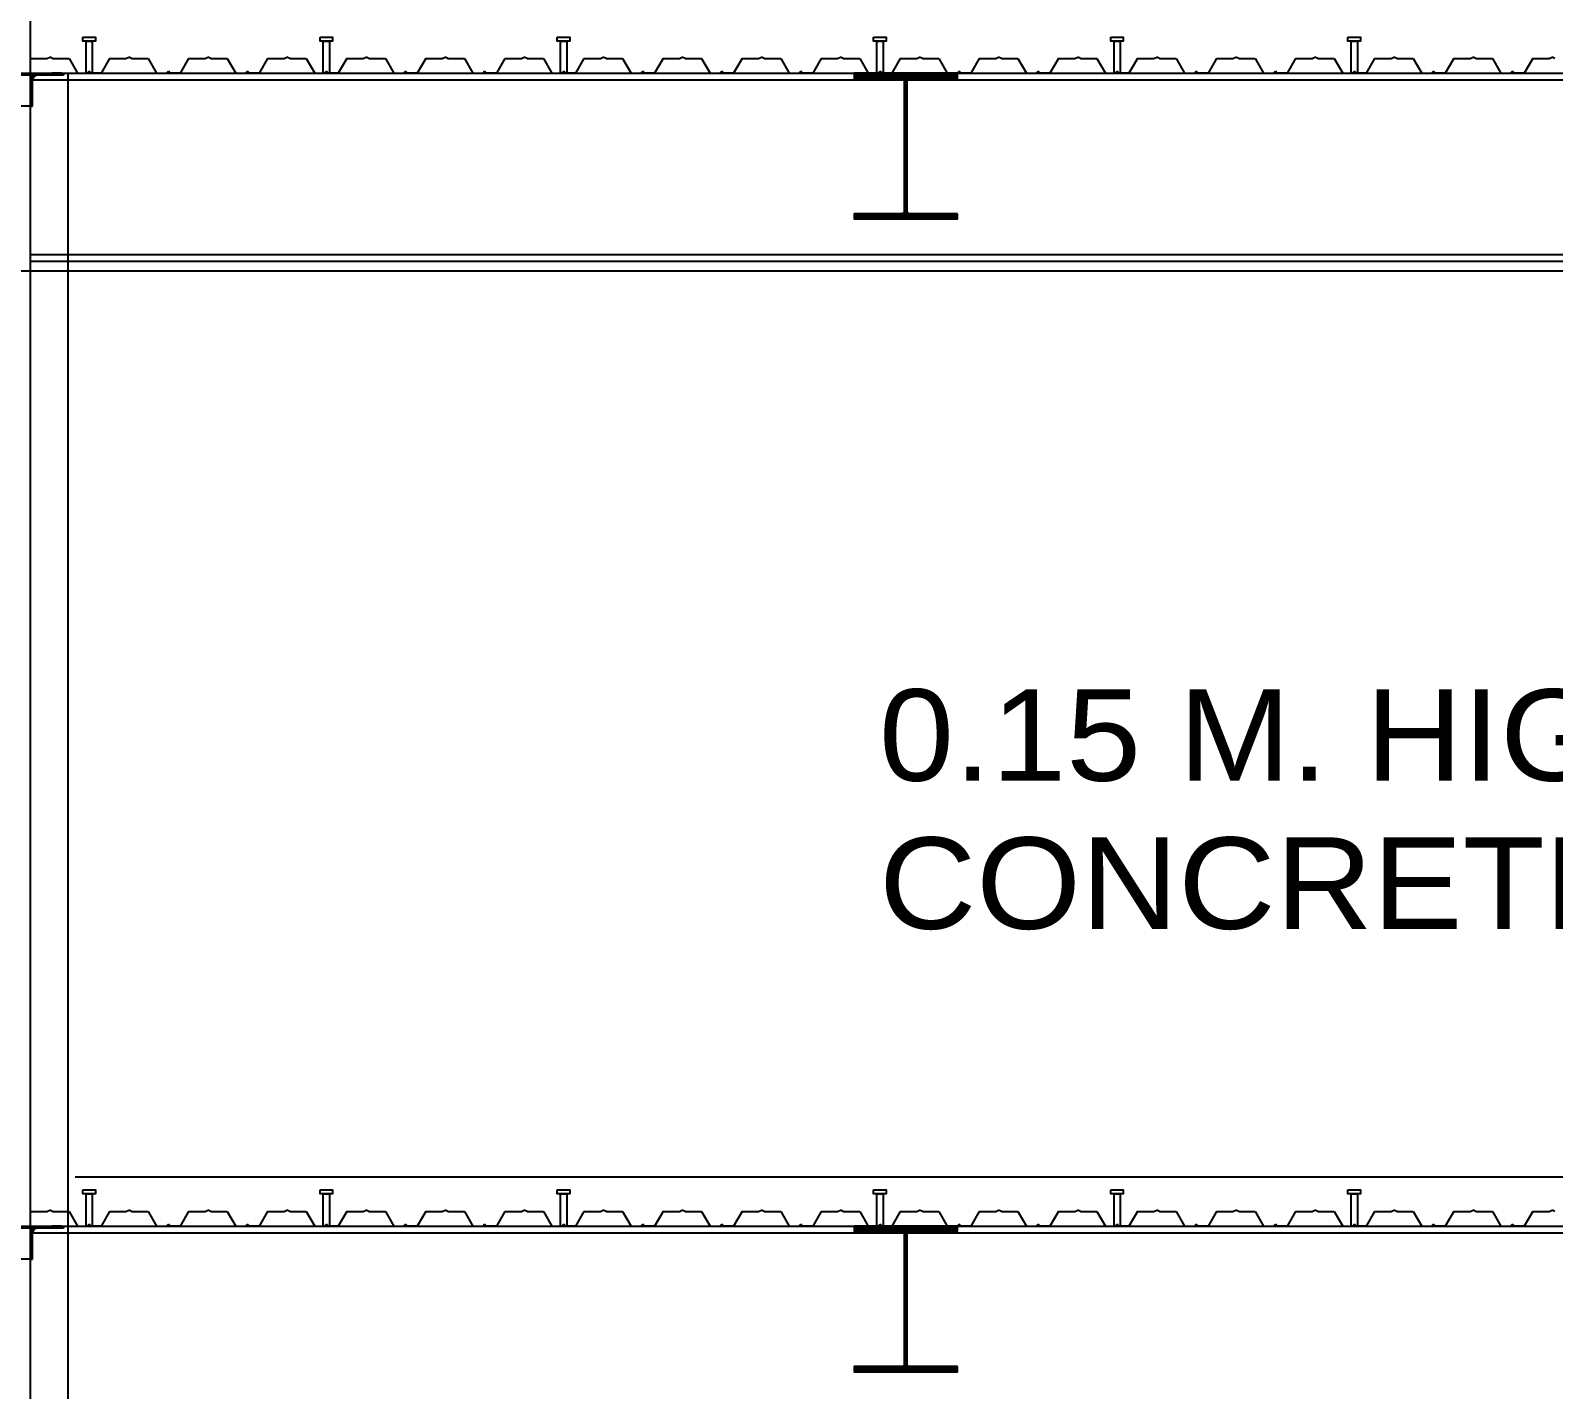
# Model space of a CAD drawing. Header units: millimetres. Extents: x 2148 to 2681, y 758 to 986.
# Drawn here: x 2229.727 to 2232.039, y 789.829 to 791.892 of the extents above; entities that cross this region are included whole.
import ezdxf

# ---------------------------------------------------------------- set-up
doc = ezdxf.new("R2010")
doc.units = ezdxf.units.MM
doc.linetypes.add('HIDDEN', pattern=[0.375, 0.25, -0.125])
for name, color, linetype in [('D', 1, 'Continuous'), ('HATCH', 8, 'Continuous'), ('Layer2', 8, 'Continuous')]:
    doc.layers.add(name, color=color, linetype=linetype)
doc.styles.add('MMTX$0$ESMX$0$X-OPTA1D', font='x-opta1d')

msp = doc.modelspace()

# ---------------------------------------------------------------- hatches: boundary and pattern name
at = {"layer": 'HATCH', "ltscale": 0.5}
h = msp.add_hatch(dxfattribs=at)
h.set_pattern_fill('ANSI31', color=256, scale=0.01, style=0)
h.set_pattern_definition([(135, (-77521.7112507, 3540.380747), (0.000883883476483, 0.000883883476483), [])])
h.paths.add_polyline_path([(2229.7306812, 791.8177272, -0.318843234), (2229.7369752, 791.8241405), (2229.7275453, 791.8241405), (2229.7276812, 791.7771407), (2229.7306812, 791.7771407)])
h.paths.add_polyline_path([(2229.7775488, 791.8271405), (2229.7775488, 791.8241405), (2229.7275453, 791.8241405), (2229.7275366, 791.8271405)])
h = msp.add_hatch(dxfattribs=at)
h.set_pattern_fill('ANSI31', color=256, scale=0.00775, style=0)
h.set_pattern_definition([(45, (64031.31276, 2921.9561855), (-0.000685009694274, 0.000685009694274), [])])
edge = h.paths.add_edge_path()
edge.add_line((2231.1342632, 791.6140155), (2231.061175, 791.6140155))
edge.add_arc((2231.061175, 791.6170378), 0.0030223, 174.0972671, 270, ccw=False)
edge.add_line((2231.0581687, 791.6173486), (2231.0581687, 791.8160574))
edge.add_arc((2231.061175, 791.8163682), 0.0030223, 89.6345547, 185.9027329, ccw=False)
edge.add_line((2231.0611942, 791.8193905), (2231.1342632, 791.8193905))
edge.add_line((2231.1342632, 791.8193905), (2231.1342632, 791.8271405))
edge.add_line((2231.1342632, 791.8271405), (2230.9776334, 791.8271405))
edge.add_line((2230.9776334, 791.8271405), (2230.9776334, 791.8193905))
edge.add_line((2230.9776334, 791.8193905), (2231.0504898, 791.8193905))
edge.add_arc((2231.050509, 791.8163682), 0.0030223, -4.2920933, 90.3654453, ccw=False)
edge.add_line((2231.0535229, 791.8161421), (2231.0535229, 791.617264))
edge.add_arc((2231.050509, 791.6170378), 0.0030223, -89.9999999, 4.2920934, ccw=False)
edge.add_line((2231.050509, 791.6140155), (2230.9776334, 791.6140155))
edge.add_line((2230.9776334, 791.6140155), (2230.9776334, 791.6062655))
edge.add_line((2230.9776334, 791.6062655), (2231.1342632, 791.6062655))
edge.add_line((2231.1342632, 791.6062655), (2231.1342632, 791.6140155))
h = msp.add_hatch(dxfattribs=at)
h.set_pattern_fill('ANSI31', color=256, scale=0.01, style=0)
h.set_pattern_definition([(135, (-77521.7112507, 3538.630747), (0.000883883476483, 0.000883883476483), [])])
h.paths.add_polyline_path([(2229.7306812, 790.0677272, -0.318843234), (2229.7369752, 790.0741405), (2229.7275453, 790.0741405), (2229.7276812, 790.0271407), (2229.7306812, 790.0271407)])
h.paths.add_polyline_path([(2229.7775488, 790.0771405), (2229.7775488, 790.0741405), (2229.7275453, 790.0741405), (2229.7275366, 790.0771405)])
h = msp.add_hatch(dxfattribs=at)
h.set_pattern_fill('ANSI31', color=256, scale=0.00775, style=0)
h.set_pattern_definition([(45, (64031.31276, 2920.2061855), (-0.000685009694274, 0.000685009694274), [])])
edge = h.paths.add_edge_path()
edge.add_line((2231.1342632, 789.8640155), (2231.061175, 789.8640155))
edge.add_arc((2231.061175, 789.8670378), 0.0030223, 174.0972671, 270, ccw=False)
edge.add_line((2231.0581687, 789.8673486), (2231.0581687, 790.0660574))
edge.add_arc((2231.061175, 790.0663682), 0.0030223, 89.6345547, 185.9027329, ccw=False)
edge.add_line((2231.0611942, 790.0693905), (2231.1342632, 790.0693905))
edge.add_line((2231.1342632, 790.0693905), (2231.1342632, 790.0771405))
edge.add_line((2231.1342632, 790.0771405), (2230.9776334, 790.0771405))
edge.add_line((2230.9776334, 790.0771405), (2230.9776334, 790.0693905))
edge.add_line((2230.9776334, 790.0693905), (2231.0504898, 790.0693905))
edge.add_arc((2231.050509, 790.0663682), 0.0030223, -4.2920933, 90.3654453, ccw=False)
edge.add_line((2231.0535229, 790.0661421), (2231.0535229, 789.867264))
edge.add_arc((2231.050509, 789.8670378), 0.0030223, -89.9999999, 4.2920934, ccw=False)
edge.add_line((2231.050509, 789.8640155), (2230.9776334, 789.8640155))
edge.add_line((2230.9776334, 789.8640155), (2230.9776334, 789.8562655))
edge.add_line((2230.9776334, 789.8562655), (2231.1342632, 789.8562655))
edge.add_line((2231.1342632, 789.8562655), (2231.1342632, 789.8640155))

# ---------------------------------------------------------------- linework, layer by layer
at = {"layer": 'D', "ltscale": 0.5}
for p, q in [((2229.7775488, 791.8241405, 0.0000001), (2229.3345447, 791.8241405, 0.0000001)), ((2229.7275366, 791.8271405, 0.0000001), (2233.8845568, 791.8271405, 0.0000001)), ((2229.7275366, 791.8171405, 0.0000001), (2233.8845568, 791.8171405, 0.0000001)), ((2229.7306812, 791.7771407, 0), (2229.3814123, 791.7771407, 0)), ((2229.7275366, 791.5521405, 0.0000001), (2233.8845568, 791.5521405, 0.0000001)), ((2229.7275366, 791.5421405, 0.0000001), (2233.8845568, 791.5421405, 0.0000001)), ((2229.7952683, 790.1521405, 0.0000001), (2234.2172252, 790.1521405, 0.0000001)), ((2229.7952683, 790.1521405, 0.0000001), (2234.2172252, 790.1521405, 0.0000001)), ((2229.7775488, 790.0741405, 0.0000001), (2229.3345447, 790.0741405, 0.0000001)), ((2229.7275366, 790.0771405, 0.0000001), (2233.8845568, 790.0771405, 0.0000001)), ((2229.7275366, 790.0671405, 0.0000001), (2233.8845568, 790.0671405, 0.0000001)), ((2229.7306812, 790.0271407, 0), (2229.3814123, 790.0271407, 0))]:
    msp.add_line(p, q, dxfattribs=at)
at = {"layer": 'D', "color": 3, "ltscale": 0.5}
msp.add_line((2229.7275366, 785.4021405, 0.0000001), (2229.7275366, 791.8271403, 0.0000001), dxfattribs=at)
at = {"layer": 'D', "color": 3, "ltscale": 0.5, "elevation": 0.0000001}
for points in [[(2231.1342632, 791.6140155), (2231.061175, 791.6140155, -0.444720244), (2231.0581687, 791.6173486), (2231.0581687, 791.8160574, -0.446631522), (2231.0611942, 791.8193905), (2231.1342632, 791.8193905), (2231.1342632, 791.8271405), (2230.9776334, 791.8271405), (2230.9776334, 791.8193905), (2231.0504898, 791.8193905, -0.438228127), (2231.0535229, 791.8161421), (2231.0535229, 791.617264, -0.436328672), (2231.050509, 791.6140155), (2230.9776334, 791.6140155), (2230.9776334, 791.6062655), (2231.1342632, 791.6062655)], [(2231.1342632, 789.8640155), (2231.061175, 789.8640155, -0.444720244), (2231.0581687, 789.8673486), (2231.0581687, 790.0660574, -0.446631522), (2231.0611942, 790.0693905), (2231.1342632, 790.0693905), (2231.1342632, 790.0771405), (2230.9776334, 790.0771405), (2230.9776334, 790.0693905), (2231.0504898, 790.0693905, -0.438228127), (2231.0535229, 790.0661421), (2231.0535229, 789.867264, -0.436328672), (2231.050509, 789.8640155), (2230.9776334, 789.8640155), (2230.9776334, 789.8562655), (2231.1342632, 789.8562655)]]:
    msp.add_lwpolyline(points, format="xyb", close=True, dxfattribs=at)
at = {"layer": 'HATCH', "ltscale": 0.5}
for p, q in [((2229.7274327, 791.8493118, 0), (2229.7524327, 791.8493118, 0)), ((2229.7524327, 791.8493118, 0), (2229.756746, 791.8516605, -0.0000002)), ((2229.7610594, 791.8493118, 0), (2229.756746, 791.8516605, -0.0000002)), ((2229.7610594, 791.8493118, 0), (2229.7860594, 791.8493118, 0)), ((2229.7860594, 791.8493118, 0), (2229.7989199, 791.8271405, 0.0000001)), ((2229.8474396, 791.8493118, 0), (2229.8345791, 791.8271405, 0.0000001)), ((2229.8474396, 791.8493118, 0), (2229.8724396, 791.8493118, 0)), ((2229.8724396, 791.8493118, 0), (2229.8767529, 791.8516605, -0.0000002)), ((2229.8810663, 791.8493118, 0), (2229.8767529, 791.8516605, -0.0000002)), ((2229.8810663, 791.8493118, 0), (2229.9060663, 791.8493118, 0)), ((2229.9060663, 791.8493118, 0), (2229.9189268, 791.8271405, 0.0000001)), ((2229.9674465, 791.8493118, 0), (2229.954586, 791.8271405, 0.0000001)), ((2229.9674465, 791.8493118, 0), (2229.9924465, 791.8493118, 0)), ((2229.9924465, 791.8493118, 0), (2229.9967599, 791.8516605, -0.0000002)), ((2230.0010732, 791.8493118, 0), (2229.9967599, 791.8516605, -0.0000002)), ((2230.0010732, 791.8493118, 0), (2230.0260732, 791.8493118, 0)), ((2230.0260732, 791.8493118, 0), (2230.0389337, 791.8271405, 0.0000001)), ((2230.0874534, 791.8493118, 0), (2230.0745929, 791.8271405, 0.0000001)), ((2230.0874534, 791.8493118, 0), (2230.1124534, 791.8493118, 0)), ((2230.1124534, 791.8493118, 0), (2230.1167668, 791.8516605, -0.0000002)), ((2230.1210801, 791.8493118, 0), (2230.1167668, 791.8516605, -0.0000002)), ((2230.1210801, 791.8493118, 0), (2230.1460801, 791.8493118, 0)), ((2230.1460801, 791.8493118, 0), (2230.1589406, 791.8271405, 0.0000001)), ((2230.2074603, 791.8493118, 0), (2230.1945998, 791.8271405, 0.0000001)), ((2230.2074603, 791.8493118, 0), (2230.2324603, 791.8493118, 0)), ((2230.2324603, 791.8493118, 0), (2230.2367737, 791.8516605, -0.0000002)), ((2230.2410871, 791.8493118, 0), (2230.2367737, 791.8516605, -0.0000002)), ((2230.2410871, 791.8493118, 0), (2230.2660871, 791.8493118, 0)), ((2230.2660871, 791.8493118, 0), (2230.2789476, 791.8271405, 0.0000001)), ((2230.3274673, 791.8493118, 0), (2230.3146068, 791.8271405, 0.0000001)), ((2230.3274673, 791.8493118, 0), (2230.3524673, 791.8493118, 0)), ((2230.3524673, 791.8493118, 0), (2230.3567806, 791.8516605, -0.0000002)), ((2230.361094, 791.8493118, 0), (2230.3567806, 791.8516605, -0.0000002)), ((2230.361094, 791.8493118, 0), (2230.386094, 791.8493118, 0)), ((2230.386094, 791.8493118, 0), (2230.3989545, 791.8271405, 0.0000001)), ((2230.4474742, 791.8493118, 0), (2230.4346137, 791.8271405, 0.0000001)), ((2230.4474742, 791.8493118, 0), (2230.4724742, 791.8493118, 0)), ((2230.4724742, 791.8493118, 0), (2230.4767875, 791.8516605, -0.0000002)), ((2230.4811009, 791.8493118, 0), (2230.4767875, 791.8516605, -0.0000002)), ((2230.4811009, 791.8493118, 0), (2230.5061009, 791.8493118, 0)), ((2230.5061009, 791.8493118, 0), (2230.5189614, 791.8271405, 0.0000001)), ((2230.5674811, 791.8493118, 0), (2230.5546206, 791.8271405, 0.0000001)), ((2230.5674811, 791.8493118, 0), (2230.5924811, 791.8493118, 0)), ((2230.5924811, 791.8493118, 0), (2230.5967944, 791.8516605, -0.0000002)), ((2230.6011078, 791.8493118, 0), (2230.5967944, 791.8516605, -0.0000002)), ((2230.6011078, 791.8493118, 0), (2230.6261078, 791.8493118, 0)), ((2230.6261078, 791.8493118, 0), (2230.6389683, 791.8271405, 0.0000001)), ((2230.687488, 791.8493118, 0), (2230.6746275, 791.8271405, 0.0000001)), ((2230.687488, 791.8493118, 0), (2230.712488, 791.8493118, 0)), ((2230.712488, 791.8493118, 0), (2230.7168014, 791.8516605, -0.0000002)), ((2230.7211147, 791.8493118, 0), (2230.7168014, 791.8516605, -0.0000002)), ((2230.7211147, 791.8493118, 0), (2230.7461147, 791.8493118, 0)), ((2230.7461147, 791.8493118, 0), (2230.7589752, 791.8271405, 0.0000001)), ((2230.8074949, 791.8493118, 0), (2230.7946344, 791.8271405, 0.0000001)), ((2230.8074949, 791.8493118, 0), (2230.8324949, 791.8493118, 0)), ((2230.8324949, 791.8493118, 0), (2230.8368083, 791.8516605, -0.0000002)), ((2230.8411216, 791.8493118, 0), (2230.8368083, 791.8516605, -0.0000002)), ((2230.8411216, 791.8493118, 0), (2230.8661216, 791.8493118, 0)), ((2230.8661216, 791.8493118, 0), (2230.8789821, 791.8271405, 0.0000001)), ((2230.9275018, 791.8493118, 0), (2230.9146413, 791.8271405, 0.0000001)), ((2230.9275018, 791.8493118, 0), (2230.9525018, 791.8493118, 0)), ((2230.9525018, 791.8493118, 0), (2230.9568152, 791.8516605, -0.0000002)), ((2230.9611286, 791.8493118, 0), (2230.9568152, 791.8516605, -0.0000002)), ((2230.9611286, 791.8493118, 0), (2230.9861286, 791.8493118, 0)), ((2230.9861286, 791.8493118, 0), (2230.9989891, 791.8271405, 0.0000001)), ((2231.0475088, 791.8493118, 0), (2231.0346483, 791.8271405, 0.0000001)), ((2231.0475088, 791.8493118, 0), (2231.0725088, 791.8493118, 0)), ((2231.0725088, 791.8493118, 0), (2231.0768221, 791.8516605, -0.0000002)), ((2231.0811355, 791.8493118, 0), (2231.0768221, 791.8516605, -0.0000002)), ((2231.0811355, 791.8493118, 0), (2231.1061355, 791.8493118, 0)), ((2231.1061355, 791.8493118, 0), (2231.118996, 791.8271405, 0.0000001)), ((2231.1675157, 791.8493118, 0), (2231.1546552, 791.8271405, 0.0000001)), ((2231.1675157, 791.8493118, 0), (2231.1925157, 791.8493118, 0)), ((2231.1925157, 791.8493118, 0), (2231.196829, 791.8516605, -0.0000002)), ((2231.2011424, 791.8493118, 0), (2231.196829, 791.8516605, -0.0000002)), ((2231.2011424, 791.8493118, 0), (2231.2261424, 791.8493118, 0)), ((2231.2261424, 791.8493118, 0), (2231.2390029, 791.8271405, 0.0000001)), ((2231.2875226, 791.8493118, 0), (2231.2746621, 791.8271405, 0.0000001)), ((2231.2875226, 791.8493118, 0), (2231.3125226, 791.8493118, 0)), ((2231.3125226, 791.8493118, 0), (2231.316836, 791.8516605, -0.0000002)), ((2231.3211493, 791.8493118, 0), (2231.316836, 791.8516605, -0.0000002)), ((2231.3211493, 791.8493118, 0), (2231.3461493, 791.8493118, 0)), ((2231.3461493, 791.8493118, 0), (2231.3590098, 791.8271405, 0.0000001)), ((2231.4075295, 791.8493118, 0), (2231.394669, 791.8271405, 0.0000001)), ((2231.4075295, 791.8493118, 0), (2231.4325295, 791.8493118, 0)), ((2231.4325295, 791.8493118, 0), (2231.4368429, 791.8516605, -0.0000002)), ((2231.4411562, 791.8493118, 0), (2231.4368429, 791.8516605, -0.0000002)), ((2231.4411562, 791.8493118, 0), (2231.4661562, 791.8493118, 0)), ((2231.4661562, 791.8493118, 0), (2231.4790167, 791.8271405, 0.0000001)), ((2231.5275364, 791.8493118, 0), (2231.5146759, 791.8271405, 0.0000001)), ((2231.5275364, 791.8493118, 0), (2231.5525364, 791.8493118, 0)), ((2231.5525364, 791.8493118, 0), (2231.5568498, 791.8516605, -0.0000002)), ((2231.5611631, 791.8493118, 0), (2231.5568498, 791.8516605, -0.0000002)), ((2231.5611631, 791.8493118, 0), (2231.5861631, 791.8493118, 0)), ((2231.5861631, 791.8493118, 0), (2231.5990236, 791.8271405, 0.0000001)), ((2231.6475433, 791.8493118, 0), (2231.6346828, 791.8271405, 0.0000001)), ((2231.6475433, 791.8493118, 0), (2231.6725433, 791.8493118, 0)), ((2231.6725433, 791.8493118, 0), (2231.6768567, 791.8516605, -0.0000002)), ((2231.6811701, 791.8493118, 0), (2231.6768567, 791.8516605, -0.0000002)), ((2231.6811701, 791.8493118, 0), (2231.7061701, 791.8493118, 0)), ((2231.7061701, 791.8493118, 0), (2231.7190306, 791.8271405, 0.0000001)), ((2231.7675503, 791.8493118, 0), (2231.7546898, 791.8271405, 0.0000001)), ((2231.7675503, 791.8493118, 0), (2231.7925503, 791.8493118, 0)), ((2231.7925503, 791.8493118, 0), (2231.7968636, 791.8516605, -0.0000002)), ((2231.801177, 791.8493118, 0), (2231.7968636, 791.8516605, -0.0000002)), ((2231.801177, 791.8493118, 0), (2231.826177, 791.8493118, 0)), ((2231.826177, 791.8493118, 0), (2231.8390375, 791.8271405, 0.0000001)), ((2231.8875572, 791.8493118, 0), (2231.8746967, 791.8271405, 0.0000001)), ((2231.8875572, 791.8493118, 0), (2231.9125572, 791.8493118, 0)), ((2231.9125572, 791.8493118, 0), (2231.9168705, 791.8516605, -0.0000002)), ((2231.9211839, 791.8493118, 0), (2231.9168705, 791.8516605, -0.0000002)), ((2231.9211839, 791.8493118, 0), (2231.9461839, 791.8493118, 0)), ((2231.9461839, 791.8493118, 0), (2231.9590444, 791.8271405, 0.0000001)), ((2232.0075641, 791.8493118, 0), (2231.9947036, 791.8271405, 0.0000001)), ((2232.0075641, 791.8493118, 0), (2232.0325641, 791.8493118, 0)), ((2232.0325641, 791.8493118, 0), (2232.0368775, 791.8516605, -0.0000002)), ((2232.0411908, 791.8493118, 0), (2232.0368775, 791.8516605, -0.0000002)), ((2229.3345447, 791.8271405, 0.0000001), (2229.7775488, 791.8271405, 0.0000001)), ((2229.7275366, 791.8271405, 0.0000001), (2229.7276812, 791.7771407, 0)), ((2229.7775488, 791.8241405, 0.0000001), (2229.7369752, 791.8241405, 0.0000001)), ((2229.7392798, 791.8271405, 0.0000001), (2229.7541378, 791.8271405, 0.0000001)), ((2229.774939, 791.8271405, 0.0000001), (2229.760081, 791.8271405, 0.0000001)), ((2229.7775488, 791.8271405, 0.0000001), (2229.7775488, 791.8241405, 0.0000001)), ((2229.7989199, 791.8271405, 0.0000001), (2229.8137779, 791.8271405, 0.0000001)), ((2229.8137779, 791.8271405, 0.0000001), (2229.8167495, 791.8304185, -0.0000002)), ((2229.8197211, 791.8271405, 0.0000001), (2229.8167495, 791.8304185, -0.0000002)), ((2229.8345791, 791.8271405, 0.0000001), (2229.8197211, 791.8271405, 0.0000001)), ((2229.9189268, 791.8271405, 0.0000001), (2229.9337848, 791.8271405, 0.0000001)), ((2229.9337848, 791.8271405, 0.0000001), (2229.9367564, 791.8304185, -0.0000002)), ((2229.939728, 791.8271405, 0.0000001), (2229.9367564, 791.8304185, -0.0000002)), ((2229.954586, 791.8271405, 0.0000001), (2229.939728, 791.8271405, 0.0000001)), ((2230.0389337, 791.8271405, 0.0000001), (2230.0537917, 791.8271405, 0.0000001)), ((2230.0537917, 791.8271405, 0.0000001), (2230.0567633, 791.8304185, -0.0000002)), ((2230.0597349, 791.8271405, 0.0000001), (2230.0567633, 791.8304185, -0.0000002)), ((2230.0745929, 791.8271405, 0.0000001), (2230.0597349, 791.8271405, 0.0000001)), ((2230.1589406, 791.8271405, 0.0000001), (2230.1737986, 791.8271405, 0.0000001)), ((2230.1737986, 791.8271405, 0.0000001), (2230.1767702, 791.8304185, -0.0000002)), ((2230.1797418, 791.8271405, 0.0000001), (2230.1767702, 791.8304185, -0.0000002)), ((2230.1945998, 791.8271405, 0.0000001), (2230.1797418, 791.8271405, 0.0000001)), ((2230.2789476, 791.8271405, 0.0000001), (2230.2938056, 791.8271405, 0.0000001)), ((2230.2938056, 791.8271405, 0.0000001), (2230.2967772, 791.8304185, -0.0000002)), ((2230.2997488, 791.8271405, 0.0000001), (2230.2967772, 791.8304185, -0.0000002)), ((2230.3146068, 791.8271405, 0.0000001), (2230.2997488, 791.8271405, 0.0000001)), ((2230.3989545, 791.8271405, 0.0000001), (2230.4138125, 791.8271405, 0.0000001)), ((2230.4138125, 791.8271405, 0.0000001), (2230.4167841, 791.8304185, -0.0000002)), ((2230.4197557, 791.8271405, 0.0000001), (2230.4167841, 791.8304185, -0.0000002)), ((2230.4346137, 791.8271405, 0.0000001), (2230.4197557, 791.8271405, 0.0000001)), ((2230.5189614, 791.8271405, 0.0000001), (2230.5338194, 791.8271405, 0.0000001)), ((2230.5338194, 791.8271405, 0.0000001), (2230.536791, 791.8304185, -0.0000002)), ((2230.5397626, 791.8271405, 0.0000001), (2230.536791, 791.8304185, -0.0000002)), ((2230.5546206, 791.8271405, 0.0000001), (2230.5397626, 791.8271405, 0.0000001)), ((2230.6389683, 791.8271405, 0.0000001), (2230.6538263, 791.8271405, 0.0000001)), ((2230.6538263, 791.8271405, 0.0000001), (2230.6567979, 791.8304185, -0.0000002)), ((2230.6597695, 791.8271405, 0.0000001), (2230.6567979, 791.8304185, -0.0000002)), ((2230.6746275, 791.8271405, 0.0000001), (2230.6597695, 791.8271405, 0.0000001)), ((2230.7589752, 791.8271405, 0.0000001), (2230.7738332, 791.8271405, 0.0000001)), ((2230.7738332, 791.8271405, 0.0000001), (2230.7768048, 791.8304185, -0.0000002)), ((2230.7797764, 791.8271405, 0.0000001), (2230.7768048, 791.8304185, -0.0000002)), ((2230.7946344, 791.8271405, 0.0000001), (2230.7797764, 791.8271405, 0.0000001)), ((2230.8789821, 791.8271405, 0.0000001), (2230.8938401, 791.8271405, 0.0000001)), ((2230.8938401, 791.8271405, 0.0000001), (2230.8968117, 791.8304185, -0.0000002)), ((2230.8997833, 791.8271405, 0.0000001), (2230.8968117, 791.8304185, -0.0000002)), ((2230.9146413, 791.8271405, 0.0000001), (2230.8997833, 791.8271405, 0.0000001)), ((2230.9989891, 791.8271405, 0.0000001), (2231.0138471, 791.8271405, 0.0000001)), ((2231.0138471, 791.8271405, 0.0000001), (2231.0168187, 791.8304185, -0.0000002)), ((2231.0197903, 791.8271405, 0.0000001), (2231.0168187, 791.8304185, -0.0000002)), ((2231.0346483, 791.8271405, 0.0000001), (2231.0197903, 791.8271405, 0.0000001)), ((2231.118996, 791.8271405, 0.0000001), (2231.133854, 791.8271405, 0.0000001)), ((2231.133854, 791.8271405, 0.0000001), (2231.1368256, 791.8304185, -0.0000002)), ((2231.1397972, 791.8271405, 0.0000001), (2231.1368256, 791.8304185, -0.0000002)), ((2231.1546552, 791.8271405, 0.0000001), (2231.1397972, 791.8271405, 0.0000001)), ((2231.2390029, 791.8271405, 0.0000001), (2231.2538609, 791.8271405, 0.0000001)), ((2231.2538609, 791.8271405, 0.0000001), (2231.2568325, 791.8304185, -0.0000002)), ((2231.2598041, 791.8271405, 0.0000001), (2231.2568325, 791.8304185, -0.0000002)), ((2231.2746621, 791.8271405, 0.0000001), (2231.2598041, 791.8271405, 0.0000001)), ((2231.3590098, 791.8271405, 0.0000001), (2231.3738678, 791.8271405, 0.0000001)), ((2231.3738678, 791.8271405, 0.0000001), (2231.3768394, 791.8304185, -0.0000002)), ((2231.379811, 791.8271405, 0.0000001), (2231.3768394, 791.8304185, -0.0000002)), ((2231.394669, 791.8271405, 0.0000001), (2231.379811, 791.8271405, 0.0000001)), ((2231.4790167, 791.8271405, 0.0000001), (2231.4938747, 791.8271405, 0.0000001)), ((2231.4938747, 791.8271405, 0.0000001), (2231.4968463, 791.8304185, -0.0000002)), ((2231.4998179, 791.8271405, 0.0000001), (2231.4968463, 791.8304185, -0.0000002)), ((2231.5146759, 791.8271405, 0.0000001), (2231.4998179, 791.8271405, 0.0000001)), ((2231.5990236, 791.8271405, 0.0000001), (2231.6138816, 791.8271405, 0.0000001)), ((2231.6138816, 791.8271405, 0.0000001), (2231.6168532, 791.8304185, -0.0000002)), ((2231.6198248, 791.8271405, 0.0000001), (2231.6168532, 791.8304185, -0.0000002)), ((2231.6346828, 791.8271405, 0.0000001), (2231.6198248, 791.8271405, 0.0000001)), ((2231.7190306, 791.8271405, 0.0000001), (2231.7338886, 791.8271405, 0.0000001)), ((2231.7338886, 791.8271405, 0.0000001), (2231.7368602, 791.8304185, -0.0000002)), ((2231.7398318, 791.8271405, 0.0000001), (2231.7368602, 791.8304185, -0.0000002)), ((2231.7546898, 791.8271405, 0.0000001), (2231.7398318, 791.8271405, 0.0000001)), ((2231.8390375, 791.8271405, 0.0000001), (2231.8538955, 791.8271405, 0.0000001)), ((2231.8538955, 791.8271405, 0.0000001), (2231.8568671, 791.8304185, -0.0000002)), ((2231.8598387, 791.8271405, 0.0000001), (2231.8568671, 791.8304185, -0.0000002)), ((2231.8746967, 791.8271405, 0.0000001), (2231.8598387, 791.8271405, 0.0000001)), ((2231.9590444, 791.8271405, 0.0000001), (2231.9739024, 791.8271405, 0.0000001)), ((2231.9739024, 791.8271405, 0.0000001), (2231.976874, 791.8304185, -0.0000002)), ((2231.9798456, 791.8271405, 0.0000001), (2231.976874, 791.8304185, -0.0000002)), ((2231.9947036, 791.8271405, 0.0000001), (2231.9798456, 791.8271405, 0.0000001)), ((2229.7306812, 791.7771407, 0), (2229.7306812, 791.8177272, 0)), ((2229.7276812, 791.7771407, 0), (2229.7306812, 791.7771407, 0)), ((2229.7274327, 790.0993118, 0), (2229.7524327, 790.0993118, 0)), ((2229.7524327, 790.0993118, 0), (2229.756746, 790.1016605, -0.0000002)), ((2229.7610594, 790.0993118, 0), (2229.756746, 790.1016605, -0.0000002)), ((2229.7610594, 790.0993118, 0), (2229.7860594, 790.0993118, 0)), ((2229.7860594, 790.0993118, 0), (2229.7989199, 790.0771405, 0.0000001)), ((2229.8474396, 790.0993118, 0), (2229.8345791, 790.0771405, 0.0000001)), ((2229.8474396, 790.0993118, 0), (2229.8724396, 790.0993118, 0)), ((2229.8724396, 790.0993118, 0), (2229.8767529, 790.1016605, -0.0000002)), ((2229.8810663, 790.0993118, 0), (2229.8767529, 790.1016605, -0.0000002)), ((2229.8810663, 790.0993118, 0), (2229.9060663, 790.0993118, 0)), ((2229.9060663, 790.0993118, 0), (2229.9189268, 790.0771405, 0.0000001)), ((2229.9674465, 790.0993118, 0), (2229.954586, 790.0771405, 0.0000001)), ((2229.9674465, 790.0993118, 0), (2229.9924465, 790.0993118, 0)), ((2229.9924465, 790.0993118, 0), (2229.9967599, 790.1016605, -0.0000002)), ((2230.0010732, 790.0993118, 0), (2229.9967599, 790.1016605, -0.0000002)), ((2230.0010732, 790.0993118, 0), (2230.0260732, 790.0993118, 0)), ((2230.0260732, 790.0993118, 0), (2230.0389337, 790.0771405, 0.0000001)), ((2230.0874534, 790.0993118, 0), (2230.0745929, 790.0771405, 0.0000001)), ((2230.0874534, 790.0993118, 0), (2230.1124534, 790.0993118, 0)), ((2230.1124534, 790.0993118, 0), (2230.1167668, 790.1016605, -0.0000002)), ((2230.1210801, 790.0993118, 0), (2230.1167668, 790.1016605, -0.0000002)), ((2230.1210801, 790.0993118, 0), (2230.1460801, 790.0993118, 0)), ((2230.1460801, 790.0993118, 0), (2230.1589406, 790.0771405, 0.0000001)), ((2230.2074603, 790.0993118, 0), (2230.1945998, 790.0771405, 0.0000001)), ((2230.2074603, 790.0993118, 0), (2230.2324603, 790.0993118, 0)), ((2230.2324603, 790.0993118, 0), (2230.2367737, 790.1016605, -0.0000002)), ((2230.2410871, 790.0993118, 0), (2230.2367737, 790.1016605, -0.0000002)), ((2230.2410871, 790.0993118, 0), (2230.2660871, 790.0993118, 0)), ((2230.2660871, 790.0993118, 0), (2230.2789476, 790.0771405, 0.0000001)), ((2230.3274673, 790.0993118, 0), (2230.3146068, 790.0771405, 0.0000001)), ((2230.3274673, 790.0993118, 0), (2230.3524673, 790.0993118, 0)), ((2230.3524673, 790.0993118, 0), (2230.3567806, 790.1016605, -0.0000002)), ((2230.361094, 790.0993118, 0), (2230.3567806, 790.1016605, -0.0000002)), ((2230.361094, 790.0993118, 0), (2230.386094, 790.0993118, 0)), ((2230.386094, 790.0993118, 0), (2230.3989545, 790.0771405, 0.0000001)), ((2230.4474742, 790.0993118, 0), (2230.4346137, 790.0771405, 0.0000001)), ((2230.4474742, 790.0993118, 0), (2230.4724742, 790.0993118, 0)), ((2230.4724742, 790.0993118, 0), (2230.4767875, 790.1016605, -0.0000002)), ((2230.4811009, 790.0993118, 0), (2230.4767875, 790.1016605, -0.0000002)), ((2230.4811009, 790.0993118, 0), (2230.5061009, 790.0993118, 0)), ((2230.5061009, 790.0993118, 0), (2230.5189614, 790.0771405, 0.0000001)), ((2230.5674811, 790.0993118, 0), (2230.5546206, 790.0771405, 0.0000001)), ((2230.5674811, 790.0993118, 0), (2230.5924811, 790.0993118, 0)), ((2230.5924811, 790.0993118, 0), (2230.5967944, 790.1016605, -0.0000002)), ((2230.6011078, 790.0993118, 0), (2230.5967944, 790.1016605, -0.0000002)), ((2230.6011078, 790.0993118, 0), (2230.6261078, 790.0993118, 0)), ((2230.6261078, 790.0993118, 0), (2230.6389683, 790.0771405, 0.0000001)), ((2230.687488, 790.0993118, 0), (2230.6746275, 790.0771405, 0.0000001)), ((2230.687488, 790.0993118, 0), (2230.712488, 790.0993118, 0)), ((2230.712488, 790.0993118, 0), (2230.7168014, 790.1016605, -0.0000002)), ((2230.7211147, 790.0993118, 0), (2230.7168014, 790.1016605, -0.0000002)), ((2230.7211147, 790.0993118, 0), (2230.7461147, 790.0993118, 0)), ((2230.7461147, 790.0993118, 0), (2230.7589752, 790.0771405, 0.0000001)), ((2230.8074949, 790.0993118, 0), (2230.7946344, 790.0771405, 0.0000001)), ((2230.8074949, 790.0993118, 0), (2230.8324949, 790.0993118, 0)), ((2230.8324949, 790.0993118, 0), (2230.8368083, 790.1016605, -0.0000002)), ((2230.8411216, 790.0993118, 0), (2230.8368083, 790.1016605, -0.0000002)), ((2230.8411216, 790.0993118, 0), (2230.8661216, 790.0993118, 0)), ((2230.8661216, 790.0993118, 0), (2230.8789821, 790.0771405, 0.0000001)), ((2230.9275018, 790.0993118, 0), (2230.9146413, 790.0771405, 0.0000001)), ((2230.9275018, 790.0993118, 0), (2230.9525018, 790.0993118, 0)), ((2230.9525018, 790.0993118, 0), (2230.9568152, 790.1016605, -0.0000002)), ((2230.9611286, 790.0993118, 0), (2230.9568152, 790.1016605, -0.0000002)), ((2230.9611286, 790.0993118, 0), (2230.9861286, 790.0993118, 0)), ((2230.9861286, 790.0993118, 0), (2230.9989891, 790.0771405, 0.0000001)), ((2231.0475088, 790.0993118, 0), (2231.0346483, 790.0771405, 0.0000001)), ((2231.0475088, 790.0993118, 0), (2231.0725088, 790.0993118, 0)), ((2231.0725088, 790.0993118, 0), (2231.0768221, 790.1016605, -0.0000002)), ((2231.0811355, 790.0993118, 0), (2231.0768221, 790.1016605, -0.0000002)), ((2231.0811355, 790.0993118, 0), (2231.1061355, 790.0993118, 0)), ((2231.1061355, 790.0993118, 0), (2231.118996, 790.0771405, 0.0000001)), ((2231.1675157, 790.0993118, 0), (2231.1546552, 790.0771405, 0.0000001)), ((2231.1675157, 790.0993118, 0), (2231.1925157, 790.0993118, 0)), ((2231.1925157, 790.0993118, 0), (2231.196829, 790.1016605, -0.0000002)), ((2231.2011424, 790.0993118, 0), (2231.196829, 790.1016605, -0.0000002)), ((2231.2011424, 790.0993118, 0), (2231.2261424, 790.0993118, 0)), ((2231.2261424, 790.0993118, 0), (2231.2390029, 790.0771405, 0.0000001)), ((2231.2875226, 790.0993118, 0), (2231.2746621, 790.0771405, 0.0000001)), ((2231.2875226, 790.0993118, 0), (2231.3125226, 790.0993118, 0)), ((2231.3125226, 790.0993118, 0), (2231.316836, 790.1016605, -0.0000002)), ((2231.3211493, 790.0993118, 0), (2231.316836, 790.1016605, -0.0000002)), ((2231.3211493, 790.0993118, 0), (2231.3461493, 790.0993118, 0)), ((2231.3461493, 790.0993118, 0), (2231.3590098, 790.0771405, 0.0000001)), ((2231.4075295, 790.0993118, 0), (2231.394669, 790.0771405, 0.0000001)), ((2231.4075295, 790.0993118, 0), (2231.4325295, 790.0993118, 0)), ((2231.4325295, 790.0993118, 0), (2231.4368429, 790.1016605, -0.0000002)), ((2231.4411562, 790.0993118, 0), (2231.4368429, 790.1016605, -0.0000002)), ((2231.4411562, 790.0993118, 0), (2231.4661562, 790.0993118, 0)), ((2231.4661562, 790.0993118, 0), (2231.4790167, 790.0771405, 0.0000001)), ((2231.5275364, 790.0993118, 0), (2231.5146759, 790.0771405, 0.0000001)), ((2231.5275364, 790.0993118, 0), (2231.5525364, 790.0993118, 0)), ((2231.5525364, 790.0993118, 0), (2231.5568498, 790.1016605, -0.0000002)), ((2231.5611631, 790.0993118, 0), (2231.5568498, 790.1016605, -0.0000002)), ((2231.5611631, 790.0993118, 0), (2231.5861631, 790.0993118, 0)), ((2231.5861631, 790.0993118, 0), (2231.5990236, 790.0771405, 0.0000001)), ((2231.6475433, 790.0993118, 0), (2231.6346828, 790.0771405, 0.0000001)), ((2231.6475433, 790.0993118, 0), (2231.6725433, 790.0993118, 0)), ((2231.6725433, 790.0993118, 0), (2231.6768567, 790.1016605, -0.0000002)), ((2231.6811701, 790.0993118, 0), (2231.6768567, 790.1016605, -0.0000002)), ((2231.6811701, 790.0993118, 0), (2231.7061701, 790.0993118, 0)), ((2231.7061701, 790.0993118, 0), (2231.7190306, 790.0771405, 0.0000001)), ((2231.7675503, 790.0993118, 0), (2231.7546898, 790.0771405, 0.0000001)), ((2231.7675503, 790.0993118, 0), (2231.7925503, 790.0993118, 0)), ((2231.7925503, 790.0993118, 0), (2231.7968636, 790.1016605, -0.0000002)), ((2231.801177, 790.0993118, 0), (2231.7968636, 790.1016605, -0.0000002)), ((2231.801177, 790.0993118, 0), (2231.826177, 790.0993118, 0)), ((2231.826177, 790.0993118, 0), (2231.8390375, 790.0771405, 0.0000001)), ((2231.8875572, 790.0993118, 0), (2231.8746967, 790.0771405, 0.0000001)), ((2231.8875572, 790.0993118, 0), (2231.9125572, 790.0993118, 0)), ((2231.9125572, 790.0993118, 0), (2231.9168705, 790.1016605, -0.0000002)), ((2231.9211839, 790.0993118, 0), (2231.9168705, 790.1016605, -0.0000002)), ((2231.9211839, 790.0993118, 0), (2231.9461839, 790.0993118, 0)), ((2231.9461839, 790.0993118, 0), (2231.9590444, 790.0771405, 0.0000001)), ((2232.0075641, 790.0993118, 0), (2231.9947036, 790.0771405, 0.0000001)), ((2232.0075641, 790.0993118, 0), (2232.0325641, 790.0993118, 0)), ((2232.0325641, 790.0993118, 0), (2232.0368775, 790.1016605, -0.0000002)), ((2232.0411908, 790.0993118, 0), (2232.0368775, 790.1016605, -0.0000002)), ((2229.3345447, 790.0771405, 0.0000001), (2229.7775488, 790.0771405, 0.0000001)), ((2229.7275366, 790.0771405, 0.0000001), (2229.7276812, 790.0271407, 0)), ((2229.7306812, 790.0271407, 0), (2229.7306812, 790.0677272, 0)), ((2229.7775488, 790.0741405, 0.0000001), (2229.7369752, 790.0741405, 0.0000001)), ((2229.7392798, 790.0771405, 0.0000001), (2229.7541378, 790.0771405, 0.0000001)), ((2229.774939, 790.0771405, 0.0000001), (2229.760081, 790.0771405, 0.0000001)), ((2229.7775488, 790.0771405, 0.0000001), (2229.7775488, 790.0741405, 0.0000001)), ((2229.7989199, 790.0771405, 0.0000001), (2229.8137779, 790.0771405, 0.0000001)), ((2229.8137779, 790.0771405, 0.0000001), (2229.8167495, 790.0804185, -0.0000002)), ((2229.8197211, 790.0771405, 0.0000001), (2229.8167495, 790.0804185, -0.0000002)), ((2229.8345791, 790.0771405, 0.0000001), (2229.8197211, 790.0771405, 0.0000001)), ((2229.9189268, 790.0771405, 0.0000001), (2229.9337848, 790.0771405, 0.0000001)), ((2229.9337848, 790.0771405, 0.0000001), (2229.9367564, 790.0804185, -0.0000002)), ((2229.939728, 790.0771405, 0.0000001), (2229.9367564, 790.0804185, -0.0000002)), ((2229.954586, 790.0771405, 0.0000001), (2229.939728, 790.0771405, 0.0000001)), ((2230.0389337, 790.0771405, 0.0000001), (2230.0537917, 790.0771405, 0.0000001)), ((2230.0537917, 790.0771405, 0.0000001), (2230.0567633, 790.0804185, -0.0000002)), ((2230.0597349, 790.0771405, 0.0000001), (2230.0567633, 790.0804185, -0.0000002)), ((2230.0745929, 790.0771405, 0.0000001), (2230.0597349, 790.0771405, 0.0000001)), ((2230.1589406, 790.0771405, 0.0000001), (2230.1737986, 790.0771405, 0.0000001)), ((2230.1737986, 790.0771405, 0.0000001), (2230.1767702, 790.0804185, -0.0000002)), ((2230.1797418, 790.0771405, 0.0000001), (2230.1767702, 790.0804185, -0.0000002)), ((2230.1945998, 790.0771405, 0.0000001), (2230.1797418, 790.0771405, 0.0000001)), ((2230.2789476, 790.0771405, 0.0000001), (2230.2938056, 790.0771405, 0.0000001)), ((2230.2938056, 790.0771405, 0.0000001), (2230.2967772, 790.0804185, -0.0000002)), ((2230.2997488, 790.0771405, 0.0000001), (2230.2967772, 790.0804185, -0.0000002)), ((2230.3146068, 790.0771405, 0.0000001), (2230.2997488, 790.0771405, 0.0000001)), ((2230.3989545, 790.0771405, 0.0000001), (2230.4138125, 790.0771405, 0.0000001)), ((2230.4138125, 790.0771405, 0.0000001), (2230.4167841, 790.0804185, -0.0000002)), ((2230.4197557, 790.0771405, 0.0000001), (2230.4167841, 790.0804185, -0.0000002)), ((2230.4346137, 790.0771405, 0.0000001), (2230.4197557, 790.0771405, 0.0000001)), ((2230.5189614, 790.0771405, 0.0000001), (2230.5338194, 790.0771405, 0.0000001)), ((2230.5338194, 790.0771405, 0.0000001), (2230.536791, 790.0804185, -0.0000002)), ((2230.5397626, 790.0771405, 0.0000001), (2230.536791, 790.0804185, -0.0000002)), ((2230.5546206, 790.0771405, 0.0000001), (2230.5397626, 790.0771405, 0.0000001)), ((2230.6389683, 790.0771405, 0.0000001), (2230.6538263, 790.0771405, 0.0000001)), ((2230.6538263, 790.0771405, 0.0000001), (2230.6567979, 790.0804185, -0.0000002)), ((2230.6597695, 790.0771405, 0.0000001), (2230.6567979, 790.0804185, -0.0000002)), ((2230.6746275, 790.0771405, 0.0000001), (2230.6597695, 790.0771405, 0.0000001)), ((2230.7589752, 790.0771405, 0.0000001), (2230.7738332, 790.0771405, 0.0000001)), ((2230.7738332, 790.0771405, 0.0000001), (2230.7768048, 790.0804185, -0.0000002)), ((2230.7797764, 790.0771405, 0.0000001), (2230.7768048, 790.0804185, -0.0000002)), ((2230.7946344, 790.0771405, 0.0000001), (2230.7797764, 790.0771405, 0.0000001)), ((2230.8789821, 790.0771405, 0.0000001), (2230.8938401, 790.0771405, 0.0000001)), ((2230.8938401, 790.0771405, 0.0000001), (2230.8968117, 790.0804185, -0.0000002)), ((2230.8997833, 790.0771405, 0.0000001), (2230.8968117, 790.0804185, -0.0000002)), ((2230.9146413, 790.0771405, 0.0000001), (2230.8997833, 790.0771405, 0.0000001)), ((2230.9989891, 790.0771405, 0.0000001), (2231.0138471, 790.0771405, 0.0000001)), ((2231.0138471, 790.0771405, 0.0000001), (2231.0168187, 790.0804185, -0.0000002)), ((2231.0197903, 790.0771405, 0.0000001), (2231.0168187, 790.0804185, -0.0000002)), ((2231.0346483, 790.0771405, 0.0000001), (2231.0197903, 790.0771405, 0.0000001)), ((2231.118996, 790.0771405, 0.0000001), (2231.133854, 790.0771405, 0.0000001)), ((2231.133854, 790.0771405, 0.0000001), (2231.1368256, 790.0804185, -0.0000002)), ((2231.1397972, 790.0771405, 0.0000001), (2231.1368256, 790.0804185, -0.0000002)), ((2231.1546552, 790.0771405, 0.0000001), (2231.1397972, 790.0771405, 0.0000001)), ((2231.2390029, 790.0771405, 0.0000001), (2231.2538609, 790.0771405, 0.0000001)), ((2231.2538609, 790.0771405, 0.0000001), (2231.2568325, 790.0804185, -0.0000002)), ((2231.2598041, 790.0771405, 0.0000001), (2231.2568325, 790.0804185, -0.0000002)), ((2231.2746621, 790.0771405, 0.0000001), (2231.2598041, 790.0771405, 0.0000001)), ((2231.3590098, 790.0771405, 0.0000001), (2231.3738678, 790.0771405, 0.0000001)), ((2231.3738678, 790.0771405, 0.0000001), (2231.3768394, 790.0804185, -0.0000002)), ((2231.379811, 790.0771405, 0.0000001), (2231.3768394, 790.0804185, -0.0000002)), ((2231.394669, 790.0771405, 0.0000001), (2231.379811, 790.0771405, 0.0000001)), ((2231.4790167, 790.0771405, 0.0000001), (2231.4938747, 790.0771405, 0.0000001)), ((2231.4938747, 790.0771405, 0.0000001), (2231.4968463, 790.0804185, -0.0000002)), ((2231.4998179, 790.0771405, 0.0000001), (2231.4968463, 790.0804185, -0.0000002)), ((2231.5146759, 790.0771405, 0.0000001), (2231.4998179, 790.0771405, 0.0000001)), ((2231.5990236, 790.0771405, 0.0000001), (2231.6138816, 790.0771405, 0.0000001)), ((2231.6138816, 790.0771405, 0.0000001), (2231.6168532, 790.0804185, -0.0000002)), ((2231.6198248, 790.0771405, 0.0000001), (2231.6168532, 790.0804185, -0.0000002)), ((2231.6346828, 790.0771405, 0.0000001), (2231.6198248, 790.0771405, 0.0000001)), ((2231.7190306, 790.0771405, 0.0000001), (2231.7338886, 790.0771405, 0.0000001)), ((2231.7338886, 790.0771405, 0.0000001), (2231.7368602, 790.0804185, -0.0000002)), ((2231.7398318, 790.0771405, 0.0000001), (2231.7368602, 790.0804185, -0.0000002)), ((2231.7546898, 790.0771405, 0.0000001), (2231.7398318, 790.0771405, 0.0000001)), ((2231.8390375, 790.0771405, 0.0000001), (2231.8538955, 790.0771405, 0.0000001)), ((2231.8538955, 790.0771405, 0.0000001), (2231.8568671, 790.0804185, -0.0000002)), ((2231.8598387, 790.0771405, 0.0000001), (2231.8568671, 790.0804185, -0.0000002)), ((2231.8746967, 790.0771405, 0.0000001), (2231.8598387, 790.0771405, 0.0000001)), ((2231.9590444, 790.0771405, 0.0000001), (2231.9739024, 790.0771405, 0.0000001)), ((2231.9739024, 790.0771405, 0.0000001), (2231.976874, 790.0804185, -0.0000002)), ((2231.9798456, 790.0771405, 0.0000001), (2231.976874, 790.0804185, -0.0000002)), ((2231.9947036, 790.0771405, 0.0000001), (2231.9798456, 790.0771405, 0.0000001)), ((2229.7276812, 790.0271407, 0), (2229.7306812, 790.0271407, 0))]:
    msp.add_line(p, q, dxfattribs=at)
at = {"layer": 'HATCH', "linetype": 'ByBlock', "ltscale": 0.5}
for p, q in [((2229.7847111, 785.3902354, 0.0000001), (2229.7847111, 791.8271405, 0.0000001)), ((2225.2952683, 791.5271405, 0.0000001), (2229.7275366, 791.5271405, 0.0000001)), ((2229.7275366, 791.5271405, 0.0000001), (2233.8152683, 791.5271405, 0.0000001))]:
    msp.add_line(p, q, dxfattribs=at)
at = {"layer": 'HATCH', "ltscale": 0.5, "elevation": 0}
for points in [[(2229.8069399, 791.8821152), (2229.8259467, 791.8821152), (2229.8259467, 791.876062), (2229.8069399, 791.876062)], [(2229.8119116, 791.876062), (2229.8213498, 791.876062), (2229.8213498, 791.8271405), (2229.8119116, 791.8271405)], [(2230.1669606, 791.8821152), (2230.1859674, 791.8821152), (2230.1859674, 791.876062), (2230.1669606, 791.876062)], [(2230.1719323, 791.876062), (2230.1813705, 791.876062), (2230.1813705, 791.8271405), (2230.1719323, 791.8271405)], [(2230.5269814, 791.8821152), (2230.5459882, 791.8821152), (2230.5459882, 791.876062), (2230.5269814, 791.876062)], [(2230.5319531, 791.876062), (2230.5413913, 791.876062), (2230.5413913, 791.8271405), (2230.5319531, 791.8271405)], [(2231.007009, 791.8821152), (2231.0260158, 791.8821152), (2231.0260158, 791.876062), (2231.007009, 791.876062)], [(2231.0119807, 791.876062), (2231.0214189, 791.876062), (2231.0214189, 791.8271405), (2231.0119807, 791.8271405)], [(2231.3670298, 791.8821152), (2231.3860366, 791.8821152), (2231.3860366, 791.876062), (2231.3670298, 791.876062)], [(2231.3720015, 791.876062), (2231.3814397, 791.876062), (2231.3814397, 791.8271405), (2231.3720015, 791.8271405)], [(2231.7270505, 791.8821152), (2231.7460573, 791.8821152), (2231.7460573, 791.876062), (2231.7270505, 791.876062)], [(2231.7320222, 791.876062), (2231.7414604, 791.876062), (2231.7414604, 791.8271405), (2231.7320222, 791.8271405)], [(2229.8069399, 790.1321152), (2229.8259467, 790.1321152), (2229.8259467, 790.126062), (2229.8069399, 790.126062)], [(2229.8119116, 790.126062), (2229.8213498, 790.126062), (2229.8213498, 790.0771405), (2229.8119116, 790.0771405)], [(2230.1669606, 790.1321152), (2230.1859674, 790.1321152), (2230.1859674, 790.126062), (2230.1669606, 790.126062)], [(2230.1719323, 790.126062), (2230.1813705, 790.126062), (2230.1813705, 790.0771405), (2230.1719323, 790.0771405)], [(2230.5269814, 790.1321152), (2230.5459882, 790.1321152), (2230.5459882, 790.126062), (2230.5269814, 790.126062)], [(2230.5319531, 790.126062), (2230.5413913, 790.126062), (2230.5413913, 790.0771405), (2230.5319531, 790.0771405)], [(2231.007009, 790.1321152), (2231.0260158, 790.1321152), (2231.0260158, 790.126062), (2231.007009, 790.126062)], [(2231.0119807, 790.126062), (2231.0214189, 790.126062), (2231.0214189, 790.0771405), (2231.0119807, 790.0771405)], [(2231.3670298, 790.1321152), (2231.3860366, 790.1321152), (2231.3860366, 790.126062), (2231.3670298, 790.126062)], [(2231.3720015, 790.126062), (2231.3814397, 790.126062), (2231.3814397, 790.0771405), (2231.3720015, 790.0771405)], [(2231.7270505, 790.1321152), (2231.7460573, 790.1321152), (2231.7460573, 790.126062), (2231.7270505, 790.126062)], [(2231.7320222, 790.126062), (2231.7414604, 790.126062), (2231.7414604, 790.0771405), (2231.7320222, 790.0771405)]]:
    msp.add_lwpolyline(points, close=True, dxfattribs=at)
at = {"layer": 'HATCH', "ltscale": 0.5, "elevation": 0.0000001}
for points in [[(2229.7275366, 791.8271405), (2229.7775488, 791.8271405)], [(2229.7275366, 790.0771405), (2229.7775488, 790.0771405)]]:
    msp.add_lwpolyline(points, dxfattribs=at)
at = {"layer": 'HATCH', "ltscale": 0.5}
for centre in [(2229.7383455, 791.8165005, 0.0000001), (2229.7383455, 790.0665005, 0.0000001)]:
    msp.add_arc(centre, 0.0077619, 100.1689066, 170.9070269, dxfattribs=at)
at = {"layer": 'Layer2', "color": 3, "linetype": 'HIDDEN', "ltscale": 0.4}
msp.add_line((2229.7275819, 791.8271402, 0.0000001), (2229.7275819, 793.9083459, 0.0000001), dxfattribs=at)

# ---------------------------------------------------------------- texts
at = {"color": 2, "style": 'MMTX$0$ESMX$0$X-OPTA1D', "text_generation_flag": 6, "width": 1.1}
for s, p in [('0.15 M. HIGH R.C.', (2231.0153647, 790.7532279, 0)), ('CONCRETE CURB', (2231.0153647, 790.5284093, 0))]:
    msp.add_text(s, height=0.138915, rotation=180, dxfattribs=at).set_placement(p)

doc.saveas('drawing.dxf')
